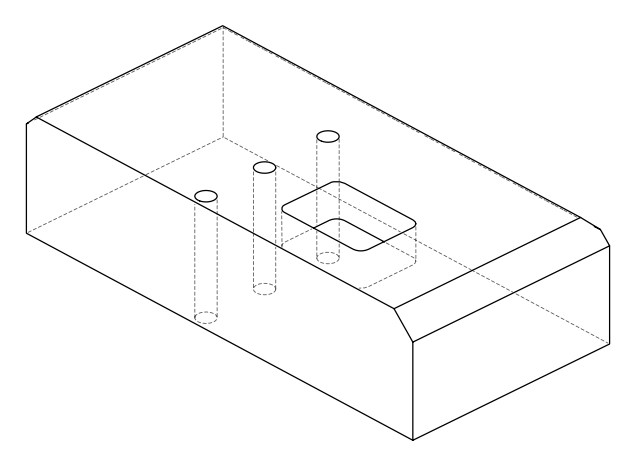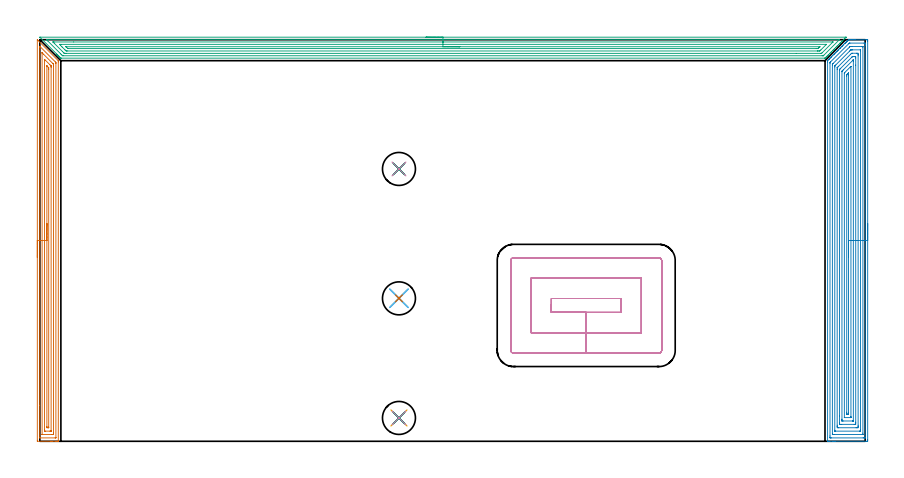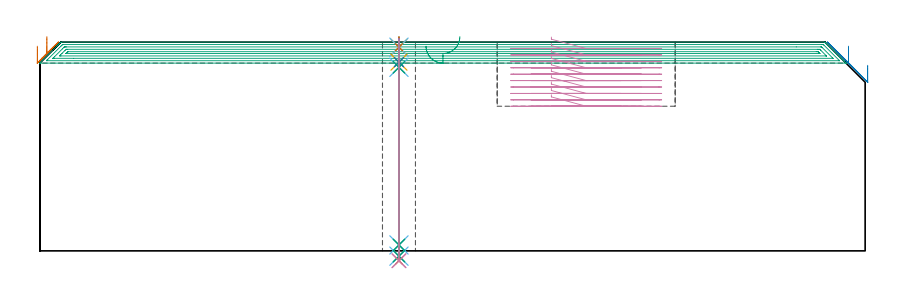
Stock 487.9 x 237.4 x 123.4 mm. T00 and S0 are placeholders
(PLAN: 16 operations, 11 tool changes, 62.3 min)
(1 AREA_MILL | FG_CHAMFER_SURFACE | UGT0205_001 | 9.47 min | 18251 mm3)
(2 AREA_MILL_1 | FG_CHAMFER_SURFACE_1 | UGT0205_001 | 17.15 min | 66671 mm3)
(3 AREA_MILL_2 | FG_CHAMFER_SURFACE_2 | UGT0205_001 | 18.8 min | 35363 mm3)
(4 MILL_RECTANGULAR_POCKET | POCKET_RECTANGULAR_STRAIGHT | NXT0201_012 | Follow Part, ap 4, ae 75% | 13.22 min | 284993 mm3)
(5 SPOT_DRILL | STEP1HOLE | NXT0321_9005460120000 | 0.05 min | 177 mm3)
(6 SPOT_DRILL_1 | STEP1HOLE_1 | NXT0321_9005460120000 | 0.05 min | 212 mm3)
(7 SPOT_DRILL_2 | STEP1HOLE_2 | NXT0321_9005460120000 | 0.05 min | 180 mm3)
(8 DRILL_BLIND_HOLE_INTO_CENTER | STEP1HOLE | UGT0301_198 | 0.06 min | 406 mm3)
(9 GUN_DRILL_THROUGH_HOLE | STEP1HOLE | UGT0307_003 | 0.6 min | 4274 mm3)
(10 SPADE_DRILL_TO_ENLARGE_THROUGH_HOLE | STEP1HOLE | UGT0306_010 | 0.53 min | 31886 mm3)
(11 DRILL_BLIND_HOLE_INTO_CENTER_1 | STEP1HOLE_1 | UGT0301_198 | 0.06 min | 395 mm3)
(12 GUN_DRILL_THROUGH_HOLE_1 | STEP1HOLE_1 | UGT0307_003 | 0.6 min | 4293 mm3)
(13 SPADE_DRILL_TO_ENLARGE_THROUGH_HOLE_1 | STEP1HOLE_1 | UGT0306_010 | 0.53 min | 31913 mm3)
(14 DRILL_BLIND_HOLE_INTO_CENTER_2 | STEP1HOLE_2 | UGT0301_198 | 0.06 min | 380 mm3)
(15 GUN_DRILL_THROUGH_HOLE_2 | STEP1HOLE_2 | UGT0307_003 | 0.6 min | 4339 mm3)
(16 SPADE_DRILL_TO_ENLARGE_THROUGH_HOLE_2 | STEP1HOLE_2 | UGT0306_010 | 0.53 min | 31897 mm3)
(TOOL UGT0205_001 | Chamfer Mill 20 x 3 x 45 deg. | D20 FL50 Z2)
(TOOL NXT0201_012 | ENDMILL 16mm [2P460-1600-NA 1630] | D16 FL38 Z6)
(TOOL NXT0321_9005460120000 | NC Spot Drill, 142deg, 12mm, Carbide, Uncoated | D12 PA142 FL30 Z2)
(TOOL UGT0301_198 | Twist Drill 7.9 mm | D7.9 PA118 FL73 Z2)
(TOOL UGT0307_003 | Gun Drill 7 mm | D7 PA130 FL24 Z1)
(TOOL UGT0306_010 | Spade Drill 19.5mm | D19.5 PA132 FL10 Z2)
(OP 1 AREA_MILL)
G17 G21 G94 G90
T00 M6
G54
G17 G0 G90 X-1.5 Y108.7 S1061 M3
G43 Z133.4 H0
Z121.
G94 G1 Y108.738 Z120.128 F250.
Y108.852 Z119.264
Y109.041 Z118.412
Y109.303 Z117.58
Y109.637 Z116.774
Y110.04 Z116.
Y110.508 Z115.264
Y111.039 Z114.572
Y111.629 Z113.929
Y112.272 Z113.34
Y112.964 Z112.809
Y113.7 Z112.34
Y114.474 Z111.937
Y115.28 Z111.603
Y116.112 Z111.341
Y116.963 Z111.152
Y117.828 Z111.038
Y118.7 Z111.
Y237.106
X-1.499 Y237.387 Z111.001
X-1.477 Y237.377 Z111.023
X-1.399 Y237.299 Z111.101
X-1.035 Y236.937 Z111.461
X10.881 Y225.02 Z123.379
X10.895 Y224.999 Z123.389
X10.9 Y224.33 Z123.4
Y0.145
X10.894 Y0.01 Z123.392
X10.598 Y0. Z123.097
X10.127 Z122.626
X9.553 Z122.048
X7.502 Z119.999
X6.906 Z119.401
X6.321 Z118.817
X-1.333 Z111.164
X-1.491 Y0.01 Z111.006
X-1.499 Y0.167 Z110.999
X-1.5 Y0.591 Z111.
Y118.7
X-0.086 Z112.414
X-0.085 Y233.175 Z112.415
X-0.083 Y233.244 Z112.417
X-0.068 Y233.506 Z112.432
X0.013 Y233.432 Z112.513
X0.206 Y233.244 Z112.706
X9.273 Y224.177 Z121.773
X9.394 Y224.052 Z121.894
X9.471 Y223.968 Z121.971
X9.479 Y223.917 Z121.979
X9.485 Y223.507 Z121.985
X9.486 Y223.438 Z121.986
X9.485 Y2.168 Z121.985
X9.483 Y2.065 Z121.983
X9.479 Y2.022 Z121.979
X9.409 Y2.01 Z121.909
X9.039 Y2.001 Z121.539
X0.216 Y2. Z112.716
X0.016 Y2.004 Z112.516
X-0.076 Y2.01 Z112.424
X-0.085 Y2.304 Z112.415
X-0.086 Y21.244 Z112.414
Y118.7
X1.329 Z113.829
Y229.55
X1.331 Y229.619 Z113.831
X1.333 Y229.656 Z113.833
X1.334 Y229.657 Z113.834
X1.34 Y229.654 Z113.84
X1.413 Y229.586 Z113.913
X1.612 Y229.389 Z114.112
X2.214 Y228.787 Z114.714
X7.562 Y223.438 Z120.062
X7.788 Y223.211 Z120.288
X7.951 Y223.043 Z120.451
X8.032 Y222.957 Z120.532
X8.065 Y222.91 Z120.565
X8.066 Y222.833 Z120.566
X8.07 Y222.547 Z120.57
X8.071 Y222.261 Z120.571
Y221.656
Y5.048
Y4.762
X8.066 Y4.156 Z120.566
X8.065 Y4.022 Z120.565
X7.936 Y4.008 Z120.436
X7.788 Y4.004 Z120.288
X7.06 Y4. Z119.56
X1.612 Y4.001 Z114.112
X1.457 Y4.005 Z113.957
X1.355 Y4.01 Z113.855
X1.334 Y4.015 Z113.834
X1.333 Y4.027 Z113.833
X1.33 Y4.061 Z113.83
X1.329 Y4.156 Z113.829
Y118.7
X2.743 Z115.243
Y225.704
X2.744 Y225.751 Z115.244
X2.747 Y225.784 Z115.247
X2.748 Y225.79 Z115.248
X2.761 Y225.78 Z115.261
X2.949 Y225.598 Z115.449
X3.33 Y225.221 Z115.83
X6.005 Y222.547 Z118.505
X6.457 Y222.093 Z118.957
X6.566 Y221.983 Z119.066
X6.619 Y221.925 Z119.119
X6.643 Y221.897 Z119.143
X6.65 Y221.867 Z119.15
X6.653 Y221.656 Z119.153
X6.657 Y221.016 Z119.157
Y6.191
X6.656 Y6.099 Z119.156
X6.653 Y6.043 Z119.153
X6.651 Y6.018 Z119.151
X6.638 Y6.01 Z119.138
X5.963 Y6. Z118.463
X3.316 Z115.816
X2.952 Y6.003 Z115.452
X2.77 Y6.008 Z115.27
X2.752 Y6.01 Z115.252
X2.749 Y6.021 Z115.249
X2.745 Y6.053 Z115.245
X2.744 Y6.102 Z115.244
X2.743 Y6.579 Z115.243
Y6.83
Y118.7
X4.157 Z116.657
Y221.656
X4.158 Y221.757 Z116.658
X4.161 Y221.861 Z116.661
X4.163 Y221.915 Z116.663
X4.194 Y221.896 Z116.694
X4.259 Y221.837 Z116.759
X4.445 Y221.656 Z116.945
X5.141 Y220.952 Z117.641
X5.232 Y220.858 Z117.732
X5.237 Y220.764 Z117.737
X5.24 Y220.664 Z117.74
X5.243 Y219.873 Z117.743
Y219.77
X5.242 Y8.407 Z117.742
X5.24 Y8.201 Z117.74
X5.236 Y8.065 Z117.736
X5.23 Y8.009 Z117.73
X5.216 Y8.007 Z117.716
X5.141 Y8.004 Z117.641
X4.864 Y8.001 Z117.364
X4.259 Y8.008 Z116.759
X4.179 Y8.01 Z116.679
X4.164 Y8.305 Z116.664
X4.159 Y8.51 Z116.659
X4.158 Y8.613 Z116.658
X4.157 Y118.7 Z116.657
Y119.571 Z116.695
Y120.436 Z116.809
Y121.288 Z116.998
Y122.12 Z117.26
Y122.926 Z117.594
Y123.7 Z117.997
Y124.436 Z118.465
Y125.128 Z118.996
Y125.771 Z119.586
Y126.36 Z120.229
Y126.891 Z120.921
Y127.36 Z121.657
Y127.763 Z122.431
Y128.097 Z123.237
Y128.359 Z124.069
Y128.548 Z124.92
Y128.662 Z125.785
Y128.7 Z126.657
G0 Z133.4
M5
M2
(OP 2 AREA_MILL_1)
G17 G21 G94 G90
T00 M6
G54
G17 G0 G90 X489.4 Y128.7 S1061 M3
G43 Z133.4 H0
Z109.7
G94 G1 Y128.662 Z108.828 F250.
Y128.548 Z107.964
Y128.359 Z107.112
Y128.097 Z106.28
Y127.763 Z105.474
Y127.36 Z104.7
Y126.892 Z103.964
Y126.36 Z103.272
Y125.771 Z102.629
Y125.128 Z102.04
Y124.436 Z101.508
Y123.7 Z101.04
Y122.926 Z100.637
Y122.12 Z100.303
Y121.288 Z100.041
Y120.437 Z99.852
Y119.572 Z99.738
Y118.7 Z99.7
Y1.056
X489.399 Y0.591 Z99.701
X489.395 Y0.17 Z99.703
X489.391 Y0.01 Z99.706
X488.98 Y0. Z100.117
X470.22 Z118.876
X469.637 Z119.457
X469.044 Z120.054
X468.758 Z120.339
X466.999 Z122.095
X466.428 Z122.671
X466.12 Z122.979
X465.973 Z123.126
X465.788 Y0.004 Z123.31
X465.706 Y0.01 Z123.392
X465.7 Y0.145 Z123.4
Y224.33
X465.702 Y224.995 Z123.387
X465.896 Y225.196 Z123.204
X466.56 Y225.861 Z122.537
X466.686 Y225.986 Z122.414
X466.813 Y226.113 Z122.287
X466.999 Y226.301 Z122.098
X467.108 Y226.41 Z121.989
X467.704 Y227.004 Z121.396
X467.879 Y227.18 Z121.219
X468.595 Y227.895 Z120.504
X468.758 Y228.059 Z120.339
X469.486 Y228.787 Z119.613
X469.637 Y228.939 Z119.46
X470.064 Y229.364 Z119.036
X470.378 Y229.678 Z118.721
X470.516 Y229.818 Z118.58
X470.909 Y230.209 Z118.191
X471.007 Y230.307 Z118.093
X471.269 Y230.57 Z117.83
X471.396 Y230.697 Z117.701
X471.754 Y231.054 Z117.346
X471.924 Y231.224 Z117.176
X472.16 Y231.461 Z116.938
X472.275 Y231.577 Z116.821
X472.84 Y232.14 Z116.26
X473.051 Y232.352 Z116.047
X473.154 Y232.456 Z115.942
X473.594 Y232.894 Z115.506
X474.033 Y233.335 Z115.063
X474.241 Y233.541 Z114.859
X474.287 Y233.588 Z114.812
X474.912 Y234.214 Z114.184
X475.132 Y234.432 Z113.968
X475.792 Y235.093 Z113.305
X475.855 Y235.156 Z113.244
X476.023 Y235.324 Z113.076
X476.085 Y235.386 Z113.012
X476.144 Y235.445 Z112.955
X476.32 Y235.621 Z112.779
X476.378 Y235.679 Z112.719
X476.434 Y235.734 Z112.665
X476.618 Y235.918 Z112.481
X476.671 Y235.972 Z112.426
X476.723 Y236.023 Z112.376
X476.915 Y236.215 Z112.184
X476.964 Y236.265 Z112.133
X477.012 Y236.312 Z112.087
X477.212 Y236.512 Z111.887
X477.257 Y236.558 Z111.84
X477.301 Y236.601 Z111.798
X477.509 Y236.809 Z111.59
X477.55 Y236.851 Z111.547
X477.666 Y236.966 Z111.434
X477.807 Y237.106 Z111.293
X477.99 Y237.288 Z111.108
X478.095 Y237.39 Z111.002
X478.424 Y237.4 Z110.676
X479.308 Z109.791
X479.616 Z109.483
X480.188 Z108.908
X480.473 Z108.623
X481.067 Z108.03
X481.353 Z107.745
X481.946 Z107.148
X488.683 Z100.414
X488.98 Y237.396 Z100.117
X489.391 Y237.39 Z99.706
X489.395 Y237.23 Z99.703
X489.399 Y236.809 Z99.701
X489.4 Y236.383 Z99.7
Y118.7
X487.986 Z101.114
X487.985 Y2.18 Z101.115
X487.984 Y2.083 Z101.116
X487.981 Y2.035 Z101.119
X487.98 Y2.018 Z101.12
X487.957 Y2.01 Z101.143
X487.587 Y2.002 Z101.513
X487.221 Y2.001 Z101.879
X486.71 Y2. Z102.39
X467.879 Y2.001 Z121.221
X467.364 Y2.004 Z121.736
X467.194 Y2.01 Z121.906
X467.121 Y2.031 Z121.979
X467.116 Y2.255 Z121.984
X467.115 Y2.373 Z121.985
X467.114 Y3.148 Z121.986
X467.115 Y223.438 Z121.985
X467.118 Y223.826 Z121.982
X467.121 Y223.922 Z121.979
X467.125 Y223.963 Z121.975
X467.149 Y223.99 Z121.951
X467.24 Y224.086 Z121.86
X467.48 Y224.33 Z121.62
X478.176 Y235.027 Z110.924
X478.305 Y235.153 Z110.795
X478.429 Y235.271 Z110.671
X478.559 Y235.39 Z110.541
X478.685 Y235.394 Z110.415
X478.941 Y235.399 Z110.159
X487.221 Z101.879
X487.736 Y235.396 Z101.364
X487.906 Y235.39 Z101.194
X487.979 Y235.369 Z101.121
X487.984 Y235.145 Z101.116
X487.985 Y235.027 Z101.115
X487.986 Y234.252 Z101.114
Y118.7
X486.572 Z102.528
X486.571 Y4.815 Z102.529
X486.569 Y4.156 Z102.531
X486.566 Y4.041 Z102.534
X486.565 Y4.018 Z102.535
X486.546 Y4.01 Z102.554
X486.493 Y4.003 Z102.607
X486.342 Y4.001 Z102.758
X469.637 Y4. Z119.463
X468.911 Y4.001 Z120.189
X468.758 Y4.005 Z120.342
X468.605 Y4.01 Z120.495
X468.535 Y4.025 Z120.565
X468.532 Y4.079 Z120.568
X468.531 Y4.156 Z120.569
X468.529 Y4.388 Z120.571
Y222.547
X468.53 Y222.778 Z120.57
X468.532 Y222.857 Z120.568
X468.535 Y222.915 Z120.565
X468.56 Y222.949 Z120.54
X468.758 Y223.155 Z120.342
X468.897 Y223.297 Z120.203
X469.038 Y223.438 Z120.062
X478.635 Y233.035 Z110.465
X478.847 Y233.244 Z110.253
X479.003 Y233.39 Z110.097
X479.157 Y233.397 Z109.943
X479.308 Y233.399 Z109.792
X480.034 Y233.4 Z109.066
X486.189 Y233.399 Z102.911
X486.342 Y233.395 Z102.758
X486.496 Y233.39 Z102.604
X486.565 Y233.375 Z102.535
X486.568 Y233.321 Z102.532
X486.57 Y233.244 Z102.53
X486.571 Y233.012 Z102.529
X486.572 Y118.7 Z102.528
X485.157 Z103.943
X485.156 Y6.83 Z103.944
X485.153 Y6.253 Z103.947
X485.15 Y6.057 Z103.95
X485.141 Y6.01 Z103.959
X485.095 Y6.007 Z104.005
X484.993 Y6.004 Z104.107
X484.584 Y6. Z104.516
X484.523 Z104.577
X470.1 Y6.001 Z119.
X470.011 Y6.003 Z119.089
X469.967 Y6.007 Z119.133
X469.95 Y6.01 Z119.15
X469.949 Y6.021 Z119.151
X469.946 Y6.114 Z119.154
X469.943 Y6.52 Z119.157
Y221.345
X469.945 Y221.656 Z119.155
X469.947 Y221.801 Z119.153
X469.95 Y221.87 Z119.15
X469.982 Y221.921 Z119.118
X470.556 Y222.507 Z118.544
X478.618 Y230.57 Z110.482
X478.967 Y230.916 Z110.133
X479.308 Y231.253 Z109.792
X479.414 Y231.354 Z109.686
X479.473 Y231.39 Z109.627
X479.574 Y231.393 Z109.526
X479.778 Y231.397 Z109.322
X480.188 Y231.4 Z108.912
X480.248 Z108.852
X485. Y231.399 Z104.1
X485.089 Y231.397 Z104.011
X485.133 Y231.393 Z103.967
X485.15 Y231.39 Z103.95
X485.151 Y231.379 Z103.949
X485.154 Y231.286 Z103.946
X485.157 Y230.88 Z103.943
Y118.7
X483.743 Z105.357
Y9.505
X483.742 Y8.613 Z105.358
X483.741 Y8.576 Z105.359
X483.705 Y8.01 Z105.395
X483.427 Y8.003 Z105.673
X482.825 Y8.001 Z106.275
X482.551 Y8. Z106.549
X472.275 Y8.001 Z116.825
X471.999 Y8.002 Z117.101
X471.396 Y8.01 Z117.704
X471.36 Y8.613 Z117.741
X471.358 Y8.651 Z117.742
X471.357 Y9.505 Z117.743
Y219.873
X471.358 Y220.764 Z117.742
X471.36 Y220.801 Z117.74
X471.364 Y220.838 Z117.736
X471.396 Y220.885 Z117.704
X471.774 Y221.272 Z117.326
X472.154 Y221.656 Z116.946
X479.308 Y228.81 Z109.792
X479.743 Y229.238 Z109.357
X479.892 Y229.382 Z109.208
X480.188 Y229.392 Z108.912
X480.464 Y229.398 Z108.636
X482.825 Y229.399 Z106.275
X483.101 Z105.999
X483.705 Y229.39 Z105.395
X483.741 Y228.787 Z105.359
X483.742 Y228.749 Z105.358
X483.743 Y227.895 Z105.357
Y118.7
X482.329 Z106.771
Y11.287
X482.328 Y10.9 Z106.772
X482.325 Y10.396 Z106.775
X482.322 Y10.015 Z106.778
X481.946 Y10.008 Z107.154
X481.456 Y10.001 Z107.644
X474.033 Y10. Z115.067
X473.543 Y10.002 Z115.557
X473.154 Y10.009 Z115.946
X472.778 Y10.018 Z116.322
X472.775 Y10.396 Z116.325
X472.772 Y10.783 Z116.328
X472.771 Y14.915 Z116.329
X472.772 Y219.369 Z116.328
X472.773 Y219.621 Z116.327
X472.776 Y219.747 Z116.324
X472.778 Y219.805 Z116.322
X472.831 Y219.873 Z116.269
X472.99 Y220.039 Z116.11
X473.154 Y220.206 Z115.946
X473.431 Y220.483 Z115.669
X480.071 Y227.123 Z109.029
X480.188 Y227.238 Z108.912
X480.32 Y227.364 Z108.78
X480.345 Y227.385 Z108.755
X480.372 Y227.39 Z108.728
X480.432 Y227.395 Z108.668
X480.677 Y227.399 Z108.423
X481.067 Y227.4 Z108.033
X481.557 Y227.398 Z107.543
X481.946 Y227.391 Z107.154
X482.322 Y227.382 Z106.778
X482.325 Y227.004 Z106.775
X482.328 Y226.617 Z106.772
X482.329 Y222.38 Z106.771
Y118.7
X480.915 Z108.185
X480.914 Y12.087 Z108.186
X480.913 Y12.041 Z108.187
X480.911 Y12.019 Z108.189
X480.909 Y12.015 Z108.191
X480.892 Y12.01 Z108.208
X480.54 Y12.003 Z108.56
X480.364 Y12. Z108.736
X474.912 Z114.188
X474.206 Y12.003 Z114.894
X474.199 Y12.01 Z114.901
X474.192 Y12.017 Z114.908
X474.19 Y12.179 Z114.91
X474.186 Y12.916 Z114.914
X474.185 Y13.07 Z114.915
X474.186 Y218.459 Z114.914
X474.187 Y218.643 Z114.913
X474.19 Y218.735 Z114.91
X474.192 Y218.777 Z114.908
X474.21 Y218.802 Z114.89
X474.381 Y218.982 Z114.719
X474.648 Y219.25 Z114.452
X474.912 Y219.515 Z114.188
X480.62 Y225.221 Z108.48
X480.71 Y225.307 Z108.39
X480.778 Y225.369 Z108.322
X480.822 Y225.39 Z108.278
X480.894 Y225.397 Z108.206
X480.901 Y225.39 Z108.199
X480.908 Y225.383 Z108.192
X480.912 Y225.221 Z108.188
X480.914 Y225.044 Z108.186
X480.915 Y224.484 Z108.185
Y118.7
X479.5 Z109.6
Y14.659
X479.498 Y14.464 Z109.602
X479.493 Y14.075 Z109.607
X479.486 Y14.009 Z109.614
X479.466 Y14.006 Z109.634
X479.414 Y14.003 Z109.686
X479.308 Y14. Z109.792
X479.27 Z109.83
X475.752 Y14.001 Z113.348
X475.612 Y14.01 Z113.488
X475.603 Y14.052 Z113.497
X475.602 Y14.067 Z113.498
X475.6 Y14.155 Z113.5
Y217.393
X475.602 Y217.588 Z113.498
X475.607 Y217.717 Z113.493
X475.609 Y217.751 Z113.491
X475.619 Y217.765 Z113.481
X475.645 Y217.795 Z113.455
X475.792 Y217.945 Z113.308
X475.864 Y218.017 Z113.236
X479.405 Y221.558 Z109.695
X479.435 Y221.586 Z109.665
X479.471 Y221.617 Z109.629
X479.493 Y221.634 Z109.607
X479.5 Y221.519 Z109.6
Y118.7
X478.086 Z111.014
Y16.984
X478.085 Y16.636 Z111.015
X478.082 Y16.096 Z111.018
X478.08 Y16.023 Z111.02
X478.02 Y16.01 Z111.08
X477.863 Y16.006 Z111.237
X477.55 Y16.001 Z111.55
X477.298 Y16. Z111.802
X477.139 Y16.002 Z111.961
X477.061 Y16.006 Z112.039
X477.026 Y16.01 Z112.074
X477.021 Y16.029 Z112.079
X477.016 Y16.286 Z112.084
X477.014 Y16.636 Z112.086
Y17.179
Y215.959
X477.015 Y216.307 Z112.085
X477.018 Y216.579 Z112.082
X477.021 Y216.71 Z112.079
X477.085 Y216.778 Z112.015
X477.55 Y217.254 Z111.55
X477.969 Y217.665 Z111.131
X478.021 Y217.712 Z111.079
X478.08 Y217.752 Z111.02
X478.082 Y217.68 Z111.018
X478.085 Y217.548 Z111.015
X478.086 Y217.199 Z111.014
Y216.655
Y118.7
Y117.828 Z111.052
Y116.964 Z111.166
Y116.112 Z111.354
Y115.28 Z111.617
Y114.474 Z111.951
Y113.7 Z112.353
Y112.964 Z112.822
Y112.272 Z113.353
Y111.629 Z113.943
Y111.04 Z114.586
Y110.509 Z115.278
Y110.04 Z116.014
Y109.637 Z116.788
Y109.303 Z117.594
Y109.041 Z118.426
Y108.852 Z119.277
Y108.738 Z120.142
Y108.7 Z121.014
G0 Z133.4
M5
M2
(OP 3 AREA_MILL_2)
G17 G21 G94 G90
T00 M6
G54
G17 G0 G90 X228.3 Y238.9 S1061 M3
G43 Z133.4 H0
Z121.
G94 G1 X228.338 Z120.128 F250.
X228.452 Z119.264
X228.641 Z118.412
X228.903 Z117.58
X229.237 Z116.774
X229.64 Z116.
X230.108 Z115.264
X230.64 Z114.572
X231.229 Z113.929
X231.872 Z113.34
X232.564 Z112.809
X233.3 Z112.34
X234.074 Z111.937
X234.88 Z111.603
X235.712 Z111.341
X236.563 Z111.152
X237.428 Z111.038
X238.3 Z111.
X476.575 Y238.899 Z111.001
X476.588 Y238.896 Z111.004
X476.592 Y238.892 Z111.007
X476.577 Y238.877 Z111.023
X476.137 Y238.435 Z111.461
X475.655 Y237.954 Z111.945
X475.254 Y237.553 Z112.344
X474.738 Y237.037 Z112.862
X474.49 Y236.789 Z113.108
X474.372 Y236.671 Z113.227
X474.192 Y236.492 Z113.407
X474.03 Y236.33 Z113.57
X473.931 Y236.23 Z113.668
X473.894 Y236.194 Z113.705
X473.489 Y235.788 Z114.109
X473.299 Y235.599 Z114.301
X473.179 Y235.479 Z114.421
X473.048 Y235.347 Z114.55
X473.001 Y235.3 Z114.598
X472.329 Y234.629 Z115.271
X472.166 Y234.465 Z115.432
X472.107 Y234.406 Z115.491
X471.478 Y233.778 Z116.122
X471.284 Y233.582 Z116.314
X470.628 Y232.928 Z116.972
X470.402 Y232.7 Z117.196
X469.777 Y232.077 Z117.823
X469.725 Y232.024 Z117.875
X469.519 Y231.818 Z118.078
X468.927 Y231.227 Z118.673
X468.831 Y231.13 Z118.768
X468.637 Y230.935 Z118.961
X468.076 Y230.376 Z119.524
X467.938 Y230.237 Z119.662
X467.755 Y230.053 Z119.843
X467.226 Y229.526 Z120.374
X466.872 Y229.17 Z120.726
X466.375 Y228.675 Z121.225
X466.15 Y228.449 Z121.448
X465.991 Y228.288 Z121.607
X465.832 Y228.131 Z121.767
X465.704 Y228.003 Z121.895
X465.549 Y227.847 Z122.048
X465.396 Y227.695 Z122.203
X465.257 Y227.556 Z122.342
X465.108 Y227.406 Z122.49
X464.96 Y227.259 Z122.638
X464.81 Y227.109 Z122.789
X464.667 Y226.964 Z122.931
X464.525 Y226.824 Z123.074
X464.363 Y226.662 Z123.235
X464.21 Y226.515 Z123.381
X464.196 Y226.505 Z123.39
X463.918 Y226.5 Z123.4
X12.683
X12.404 Y226.505 Z123.39
X12.389 Y226.515 Z123.381
X12.327 Y226.571 Z123.325
X11.933 Y226.964 Z122.931
X11.79 Y227.109 Z122.789
X11.64 Y227.259 Z122.638
X11.492 Y227.406 Z122.49
X11.343 Y227.556 Z122.342
X11.204 Y227.695 Z122.203
X11.051 Y227.847 Z122.048
X10.896 Y228.003 Z121.895
X10.768 Y228.131 Z121.767
X10.609 Y228.288 Z121.607
X10.449 Y228.45 Z121.448
X10.333 Y228.566 Z121.331
X10.168 Y228.729 Z121.165
X10.003 Y228.896 Z121.002
X0.174 Y238.727 Z111.172
X0.032 Y238.877 Z111.022
X0.014 Y238.897 Z111.001
X0.174 Y238.9 Z111.
X238.3
Y237.486 Z112.414
X472.405 Y237.485 Z112.415
X472.475
X472.692 Y237.479 Z112.421
X472.716 Y237.475 Z112.425
X472.709 Y237.465 Z112.435
X472.696 Y237.449 Z112.451
X472.605 Y237.356 Z112.544
X472.501 Y237.251 Z112.649
X463.47 Y228.221 Z121.679
X463.279 Y228.035 Z121.865
X463.175 Y227.937 Z121.963
X463.14 Y227.921 Z121.979
X463.092 Y227.919 Z121.981
X462.989 Y227.916 Z121.984
X462.576 Y227.914 Z121.986
X462.508
X13.955 Y227.915 Z121.985
X13.543 Y227.919 Z121.981
X13.445 Y227.921 Z121.979
X13.309 Y228.05 Z121.85
X13.13 Y228.222 Z121.678
X12.621 Y228.729 Z121.171
X12.237 Y229.113 Z120.787
X4.679 Y236.671 Z113.229
X4.195 Y237.158 Z112.742
X3.979 Y237.382 Z112.518
X3.895 Y237.479 Z112.421
X4.195 Y237.484 Z112.416
X4.264 Y237.485 Z112.415
X238.3 Y237.486 Z112.414
Y236.072 Z113.828
X468.545 Y236.071 Z113.829
X468.651 Y236.069 Z113.831
X468.831 Y236.064 Z113.836
X468.851 Y236.06 Z113.84
X468.843 Y236.047 Z113.853
X468.831 Y236.032 Z113.868
X462.411 Y229.612 Z120.288
X462.165 Y229.374 Z120.526
X462.129 Y229.34 Z120.56
X462.064 Y229.335 Z120.565
X461.967 Y229.331 Z120.569
X461.683 Y229.329 Z120.571
X447.17 Y229.328 Z120.572
X15.811 Y229.329 Z120.571
X15.203
X14.917 Y229.332 Z120.568
X14.631 Y229.335 Z120.565
X14.464 Y229.347 Z120.553
X14.373 Y229.434 Z120.466
X14.189 Y229.612 Z120.288
X14.024 Y229.776 Z120.124
X13.305 Y230.494 Z119.406
X8.662 Y235.137 Z114.763
X8.014 Y235.788 Z114.112
X7.769 Y236.039 Z113.861
X7.755 Y236.065 Z113.835
X7.769 Y236.066 Z113.834
X8.377 Y236.071 Z113.829
X20.005 Y236.072 Z113.828
X238.3
Y234.657 Z115.243
X464.616
X464.867 Y234.655 Z115.245
X464.938 Y234.653 Z115.247
X464.989 Y234.651 Z115.249
X464.964 Y234.622 Z115.278
X464.88 Y234.531 Z115.369
X464.813 Y234.462 Z115.438
X461.683 Y231.331 Z118.569
X461.258 Y230.914 Z118.986
X461.1 Y230.76 Z119.14
X460.789 Y230.75 Z119.15
X460.534 Y230.746 Z119.154
X459.896 Y230.743 Z119.157
X459.644
X16.452
X15.811 Y230.747 Z119.153
X15.552 Y230.75 Z119.15
X14.917 Y231.334 Z118.566
X13.13 Y233.118 Z116.782
X12.237 Y234.012 Z115.888
X11.602 Y234.65 Z115.25
X12.237 Y234.655 Z115.245
X12.489 Y234.657 Z115.243
X238.3
Y233.243 Z116.657
X460.789
X460.892 Y233.241 Z116.659
X461.098 Y233.236 Z116.664
X461.125 Y233.233 Z116.667
X461.113 Y233.218 Z116.682
X461.083 Y233.184 Z116.716
X461.042 Y233.141 Z116.759
X460.917 Y233.015 Z116.885
X460.789 Y232.887 Z117.013
X460.472 Y232.572 Z117.328
X460.153 Y232.259 Z117.641
X460.067 Y232.177 Z117.723
X459.993 Y232.163 Z117.737
X459.002 Y232.157 Z117.743
X16.807 Y232.158 Z117.742
X16.704 Y232.159 Z117.741
X16.602 Y232.164 Z117.736
X16.544 Y232.167 Z117.733
X16.51 Y232.196 Z117.704
X16.443 Y232.259 Z117.641
X15.811 Y232.888 Z117.012
X15.56 Y233.141 Z116.759
X15.481 Y233.227 Z116.673
X15.475 Y233.235 Z116.665
X15.483 Y233.236 Z116.664
X15.536 Y233.24 Z116.66
X15.604 Y233.242 Z116.658
X15.708 Y233.243 Z116.657
X238.3
X239.172 Z116.695
X240.036 Z116.809
X240.888 Z116.998
X241.72 Z117.26
X242.526 Z117.594
X243.3 Z117.997
X244.036 Z118.465
X244.728 Z118.996
X245.371 Z119.586
X245.96 Z120.229
X246.491 Z120.921
X246.96 Z121.657
X247.363 Z122.431
X247.697 Z123.237
X247.959 Z124.069
X248.148 Z124.92
X248.262 Z125.785
X248.3 Z126.657
G0 Z133.4
M5
M2
(OP 4 MILL_RECTANGULAR_POCKET)
G17 G21 G94 G90
T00 M6
G54
G17 G0 G90 X302.4 Y80.941 S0 M3
G43 Z133.4 H1
Z126.4
G94 G1 Y76.2 Z125.13 F250.
X323. Z119.61
X343.6 F500.
Y84.4
X302.4
Y76.2
X323.
Y64.2
X355.6
Y96.4
X290.4
Y64.2
X323.
Y52.2
X366.1
G3 X367.6 Y53.7 R1.5
G1 Y106.9
G3 X366.1 Y108.4 R1.5
G1 X279.9
G3 X278.4 Y106.9 R1.5
G1 Y53.7
G3 X279.9 Y52.2 R1.5
G1 X323.
X324.
G0 X302.4 Y80.941 Z122.61
G1 Y76.2 Z121.34 F250.
X323. Z115.82
X343.6 F500.
Y84.4
X302.4
Y76.2
X323.
Y64.2
X355.6
Y96.4
X290.4
Y64.2
X323.
Y52.2
X366.1
G3 X367.6 Y53.7 R1.5
G1 Y106.9
G3 X366.1 Y108.4 R1.5
G1 X279.9
G3 X278.4 Y106.9 R1.5
G1 Y53.7
G3 X279.9 Y52.2 R1.5
G1 X323.
X324.
G0 X302.4 Y80.941 Z118.82
G1 Y76.2 Z117.55 F250.
X323. Z112.03
X343.6 F500.
Y84.4
X302.4
Y76.2
X323.
Y64.2
X355.6
Y96.4
X290.4
Y64.2
X323.
Y52.2
X366.1
G3 X367.6 Y53.7 R1.5
G1 Y106.9
G3 X366.1 Y108.4 R1.5
G1 X279.9
G3 X278.4 Y106.9 R1.5
G1 Y53.7
G3 X279.9 Y52.2 R1.5
G1 X323.
X324.
G0 X302.4 Y80.941 Z115.03
G1 Y76.2 Z113.76 F250.
X323. Z108.24
X343.6 F500.
Y84.4
X302.4
Y76.2
X323.
Y64.2
X355.6
Y96.4
X290.4
Y64.2
X323.
Y52.2
X366.1
G3 X367.6 Y53.7 R1.5
G1 Y106.9
G3 X366.1 Y108.4 R1.5
G1 X279.9
G3 X278.4 Y106.9 R1.5
G1 Y53.7
G3 X279.9 Y52.2 R1.5
G1 X323.
X324.
G0 X302.4 Y80.941 Z111.24
G1 Y76.2 Z109.97 F250.
X323. Z104.45
X343.6 F500.
Y84.4
X302.4
Y76.2
X323.
Y64.2
X355.6
Y96.4
X290.4
Y64.2
X323.
Y52.2
X366.1
G3 X367.6 Y53.7 R1.5
G1 Y106.9
G3 X366.1 Y108.4 R1.5
G1 X279.9
G3 X278.4 Y106.9 R1.5
G1 Y53.7
G3 X279.9 Y52.2 R1.5
G1 X323.
X324.
G0 X302.4 Y80.941 Z107.45
G1 Y76.2 Z106.18 F250.
X323. Z100.66
X343.6 F500.
Y84.4
X302.4
Y76.2
X323.
Y64.2
X355.6
Y96.4
X290.4
Y64.2
X323.
Y52.2
X366.1
G3 X367.6 Y53.7 R1.5
G1 Y106.9
G3 X366.1 Y108.4 R1.5
G1 X279.9
G3 X278.4 Y106.9 R1.5
G1 Y53.7
G3 X279.9 Y52.2 R1.5
G1 X323.
X324.
G0 X302.4 Y80.941 Z103.66
G1 Y76.2 Z102.39 F250.
X323. Z96.87
X343.6 F500.
Y84.4
X302.4
Y76.2
X323.
Y64.2
X355.6
Y96.4
X290.4
Y64.2
X323.
Y52.2
X366.1
G3 X367.6 Y53.7 R1.5
G1 Y106.9
G3 X366.1 Y108.4 R1.5
G1 X279.9
G3 X278.4 Y106.9 R1.5
G1 Y53.7
G3 X279.9 Y52.2 R1.5
G1 X323.
X324.
G0 X302.4 Y80.941 Z99.87
G1 Y76.2 Z98.6 F250.
X323. Z93.08
X343.6 F500.
Y84.4
X302.4
Y76.2
X323.
Y64.2
X355.6
Y96.4
X290.4
Y64.2
X323.
Y52.2
X366.1
G3 X367.6 Y53.7 R1.5
G1 Y106.9
G3 X366.1 Y108.4 R1.5
G1 X279.9
G3 X278.4 Y106.9 R1.5
G1 Y53.7
G3 X279.9 Y52.2 R1.5
G1 X323.
X324.
G0 X302.4 Y80.941 Z96.08
G1 Y76.2 Z94.81 F250.
X323. Z89.29
X343.6 F500.
Y84.4
X302.4
Y76.2
X323.
Y64.2
X355.6
Y96.4
X290.4
Y64.2
X323.
Y52.2
X366.1
G3 X367.6 Y53.7 R1.5
G1 Y106.9
G3 X366.1 Y108.4 R1.5
G1 X279.9
G3 X278.4 Y106.9 R1.5
G1 Y53.7
G3 X279.9 Y52.2 R1.5
G1 X323.
X324.
G0 X302.4 Y80.941 Z92.29
G1 Y76.2 Z91.02 F250.
X323. Z85.5
X343.6 F500.
Y84.4
X302.4
Y76.2
X323.
Y64.2
X355.6
Y96.4
X290.4
Y64.2
X323.
Y52.2
X366.1
G3 X367.6 Y53.7 R1.5
G1 Y106.9
G3 X366.1 Y108.4 R1.5
G1 X279.9
G3 X278.4 Y106.9 R1.5
G1 Y53.7
G3 X279.9 Y52.2 R1.5
G1 X323.
X324.
G0 Z133.4
M5
M2
(OP 5 SPOT_DRILL)
G17 G21 G94 G90
T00 M6
G54
G17 G0 G90 X212.3 Y13.8 S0 M3
G43 Z133.4 H0
G94 G81 G98 Z120.4 F250. R126.4
G80
M5
M2
(OP 6 SPOT_DRILL_1)
G17 G21 G94 G90
T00 M6
G54
G17 G0 G90 X212.3 Y84.5 S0 M3
G43 Z133.4 H0
G94 G81 G98 Z120.4 F250. R126.4
G80
M5
M2
(OP 7 SPOT_DRILL_2)
G17 G21 G94 G90
T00 M6
G54
G17 G0 G90 X212.3 Y161. S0 M3
G43 Z133.4 H0
G94 G81 G98 Z120.4 F250. R126.4
G80
M5
M2
(OP 8 DRILL_BLIND_HOLE_INTO_CENTER)
G17 G21 G94 G90
T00 M6
G54
G17 G0 G90 X212.3 Y13.8 S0 M3
G43 Z133.4 H0
G94 G81 G98 Z111.55 F250. R125.4
G80
M5
M2
(OP 9 GUN_DRILL_THROUGH_HOLE)
G17 G21 G94 G90
T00 M6
G54
G17 G0 G90 X212.3 Y13.8 M8
G43 Z133.4 H0
Z123.943
S716 M3
G94 G1 Z108.521 F125. M26
G4 X.084
Z3.5 F250.
G4 X.084
Z-3.132 F125.
G4 X.084
M5
M9
G0 Z123.943
Z133.4
M2
(OP 10 SPADE_DRILL_TO_ENLARGE_THROUGH_HOLE)
G17 G21 G94 G90
T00 M6
G54
G17 G0 G90 X212.3 Y13.8 S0 M3
G43 Z133.4 H0
G94 G73 G98 Z-5.841 F250. Q18.463 R125.4
G80
M5
M2
(OP 11 DRILL_BLIND_HOLE_INTO_CENTER_1)
G17 G21 G94 G90
T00 M6
G54
G17 G0 G90 X212.3 Y84.5 S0 M3
G43 Z133.4 H0
G94 G81 G98 Z111.55 F250. R125.4
G80
M5
M2
(OP 12 GUN_DRILL_THROUGH_HOLE_1)
G17 G21 G94 G90
T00 M6
G54
G17 G0 G90 X212.3 Y84.5 M8
G43 Z133.4 H0
Z123.943
S716 M3
G94 G1 Z108.521 F125. M26
G4 X.084
Z3.5 F250.
G4 X.084
Z-3.132 F125.
G4 X.084
M5
M9
G0 Z123.943
Z133.4
M2
(OP 13 SPADE_DRILL_TO_ENLARGE_THROUGH_HOLE_1)
G17 G21 G94 G90
T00 M6
G54
G17 G0 G90 X212.3 Y84.5 S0 M3
G43 Z133.4 H0
G94 G73 G98 Z-5.841 F250. Q18.463 R125.4
G80
M5
M2
(OP 14 DRILL_BLIND_HOLE_INTO_CENTER_2)
G17 G21 G94 G90
T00 M6
G54
G17 G0 G90 X212.3 Y161. S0 M3
G43 Z133.4 H0
G94 G81 G98 Z111.55 F250. R125.4
G80
M5
M2
(OP 15 GUN_DRILL_THROUGH_HOLE_2)
G17 G21 G94 G90
T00 M6
G54
G17 G0 G90 X212.3 Y161. M8
G43 Z133.4 H0
Z123.943
S716 M3
G94 G1 Z108.521 F125. M26
G4 X.084
Z3.5 F250.
G4 X.084
Z-3.132 F125.
G4 X.084
M5
M9
G0 Z123.943
Z133.4
M2
(OP 16 SPADE_DRILL_TO_ENLARGE_THROUGH_HOLE_2)
G17 G21 G94 G90
T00 M6
G54
G17 G0 G90 X212.3 Y161. S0 M3
G43 Z133.4 H0
G94 G73 G98 Z-5.841 F250. Q18.463 R125.4
G80
M5
M2
